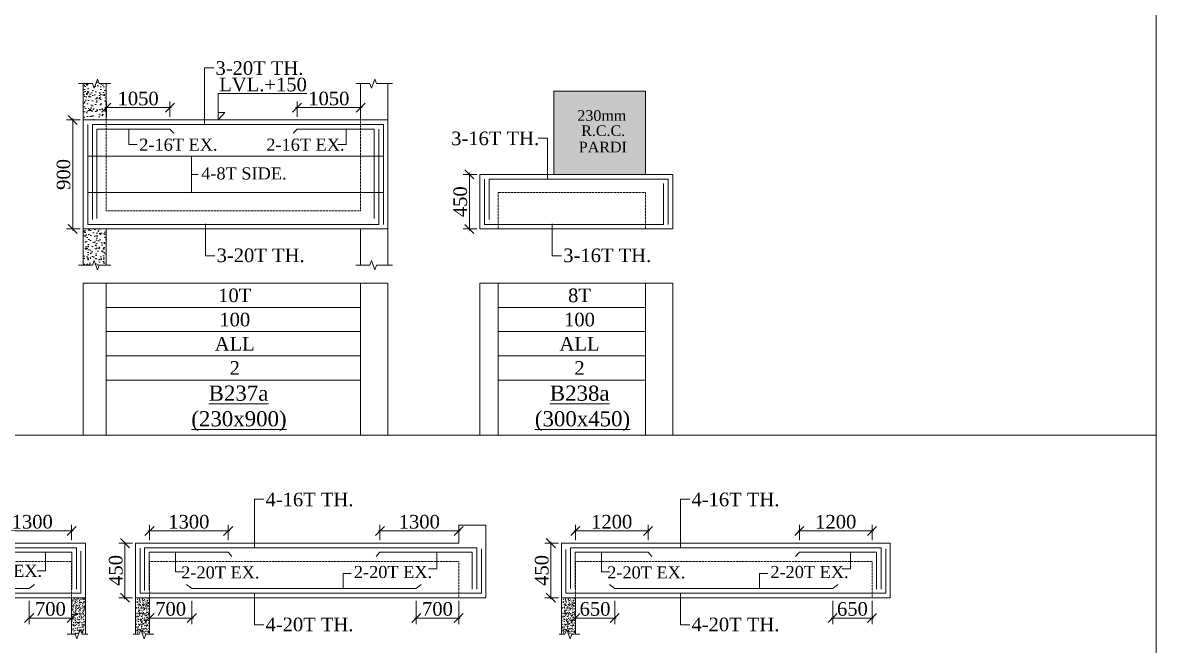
# Model space of a CAD drawing. Header units: millimetres. Extents: x 9781889 to 10654170, y -7832723 to -7608561.
# Drawn here: x 10635449 to 10654170, y -7791570 to -7781285 of the extents above; entities that cross this region are included whole.
import ezdxf
from ezdxf.enums import TextEntityAlignment as Align

# ---------------------------------------------------------------- set-up
doc = ezdxf.new("R2010")
doc.units = ezdxf.units.MM
doc.header["$LTSCALE"] = 10
doc.header["$PDMODE"] = 3
doc.linetypes.add('HIDDEN', pattern=[0.375, 0.25, -0.125])
for name, color, linetype, lineweight in [('LVL', 3, 'Continuous', 0), ('S-CUT OUT LINE', 9, 'Continuous', 0), ('S-DIM L.S.', 7, 'Continuous', 0), ('S-HATCH', 8, 'Continuous', 0), ('S-L.S.SECTION', 5, 'Continuous', 0), ('S-L.S.SLAB LINE', 252, 'HIDDEN', 0), ('S-L.S.STEEL', 1, 'Continuous', 9), ('S-L.S.STEEL 1', 6, 'Continuous', 0), ('S-SECTION MARK', 7, 'Continuous', 0), ('S-SHEET', 251, 'Continuous', 0), ('S-TEXT', 7, 'Continuous', 0), ('S-TEXT L.S. BEAM NO.', 30, 'Continuous', 0), ('S-TEXT. L.S.', 7, 'Continuous', 0)]:
    doc.layers.add(name, color=color, linetype=linetype, lineweight=lineweight)
doc.styles.add('135', font='arial.ttf', dxfattribs={"width": 0.8, "height": 135})
doc.styles.get("Standard").update_dxf_attribs({"font": 'arial.ttf'})
doc.styles.add('TEXT', font='times.ttf')
doc.dimstyles.new('75', dxfattribs={"dimtxt": 135, "dimasz": 90, "dimexe": 0.1, "dimexo": 0.03, "dimgap": 0.09, "dimtad": 1, "dimdec": 0, "dimzin": 0, "dimdsep": 46, "dimtxsty": '135', "dimblk": 'ARCHTICK', "dimcen": 0.09, "dimclrd": 256, "dimclre": 256, "dimclrt": 256, "dimadec": 0, "dimazin": 0, "dimtfac": 1, "dimtdec": 0, "dimtofl": 0, "dimtmove": 1, "dimatfit": 3, "dimldrblk": 'DOTSMALL', "dimfxl": 1, "dimtolj": 1, "dimtzin": 0, "dimlwd": -1, "dimlwe": -1, "dimarcsym": 0})
doc.dimstyles.new('SETU_1', dxfattribs={"dimtxt": 200, "dimasz": 150, "dimexe": 100, "dimexo": 50, "dimgap": 35, "dimtad": 1, "dimdec": 0, "dimzin": 0, "dimdsep": 46, "dimtxsty": 'Standard', "dimblk": 'OBLIQUE', "dimcen": 150, "dimdle": 25, "dimclrd": 256, "dimclre": 7, "dimclrt": 256, "dimadec": 0, "dimazin": 0, "dimtfac": 1, "dimtdec": 0, "dimtofl": 0, "dimtmove": 1, "dimatfit": 3, "dimfxl": 1, "dimtolj": 1, "dimtzin": 0, "dimlwd": -1, "dimlwe": 5, "dimarcsym": 1})

# ---------------------------------------------------------------- blocks, each defined once
blk = doc.blocks.new('_ArchTick')
at = {"color": 0, "linetype": 'ByBlock', "const_width": 0.15}
blk.add_lwpolyline([(-0.5, -0.5), (0.5, 0.5)], dxfattribs=at)
blk = doc.blocks.new('_Oblique')
at = {"color": 0, "linetype": 'ByBlock', "lineweight": -2}
blk.add_line((-0.5, -0.5), (0.5, 0.5), dxfattribs=at)
blk = doc.blocks.new('*D1161')
at = {"layer": 'Defpoints', "color": 0, "transparency": 16777216}
for p in [(10636450, -7782892), (10636275, -7784692), (10636450, -7784692)]:
    blk.add_point(p, dxfattribs=at)
at = {"layer": 'S-DIM L.S.', "color": 7, "lineweight": 5, "transparency": 16777216}
for p, q in [((10636400, -7782892), (10636175, -7782892)), ((10636400, -7784692), (10636175, -7784692))]:
    blk.add_line(p, q, dxfattribs=at)
at = {"layer": 'S-DIM L.S.', "transparency": 16777216}
blk.add_line((10636275, -7782867), (10636275, -7784717), dxfattribs=at)
at = {"layer": 'S-DIM L.S.', "transparency": 16777216, "xscale": 150, "yscale": 150, "zscale": 150}
for p, rotation in [((10636275, -7782892), 90), ((10636275, -7784692), 270)]:
    blk.add_blockref('_Oblique', p, dxfattribs=dict(at, rotation=rotation))
at = {"layer": 'S-DIM L.S.', "transparency": 16777216, "insert": (10636125, -7783792), "char_height": 225, "attachment_point": 5, "rotation": 90, "style": 'TEXT'}
blk.add_mtext('\\A1;900', dxfattribs=at)
blk = doc.blocks.new('*D1162')
at = {"layer": 'Defpoints', "color": 0, "transparency": 16777216}
for p in [(10641030, -7782688), (10639980, -7782892, 0), (10641030, -7782892, 0)]:
    blk.add_point(p, dxfattribs=at)
at = {"layer": 'S-DIM L.S.', "color": 7, "lineweight": 5, "transparency": 16777216}
for p, q in [((10639980, -7782842), (10639980, -7782588)), ((10641030, -7782842), (10641030, -7782588))]:
    blk.add_line(p, q, dxfattribs=at)
at = {"layer": 'S-DIM L.S.', "transparency": 16777216}
blk.add_line((10639955, -7782688), (10641055, -7782688), dxfattribs=at)
at = {"layer": 'S-DIM L.S.', "transparency": 16777216, "xscale": 150, "yscale": 150, "zscale": 150, "rotation": 180}
blk.add_blockref('_Oblique', (10639980, -7782688), dxfattribs=at)
at = {"layer": 'S-DIM L.S.', "transparency": 16777216, "xscale": 150, "yscale": 150, "zscale": 150}
blk.add_blockref('_Oblique', (10641030, -7782688), dxfattribs=at)
at = {"layer": 'S-DIM L.S.', "transparency": 16777216, "insert": (10640505, -7782539), "char_height": 225, "attachment_point": 5, "style": 'TEXT'}
blk.add_mtext('\\A1;1050', dxfattribs=at)
blk = doc.blocks.new('*D1163')
at = {"layer": 'Defpoints', "color": 0, "transparency": 16777216}
for p in [(10636831, -7782688), (10636831, -7782892, 0), (10637881, -7782892, 0)]:
    blk.add_point(p, dxfattribs=at)
at = {"layer": 'S-DIM L.S.', "color": 7, "lineweight": 5, "transparency": 16777216}
for p, q in [((10636831, -7782842), (10636831, -7782588)), ((10637881, -7782842), (10637881, -7782588))]:
    blk.add_line(p, q, dxfattribs=at)
at = {"layer": 'S-DIM L.S.', "transparency": 16777216}
blk.add_line((10637906, -7782688), (10636806, -7782688), dxfattribs=at)
at = {"layer": 'S-DIM L.S.', "transparency": 16777216, "xscale": 150, "yscale": 150, "zscale": 150, "rotation": 180}
blk.add_blockref('_Oblique', (10636831, -7782688), dxfattribs=at)
at = {"layer": 'S-DIM L.S.', "transparency": 16777216, "xscale": 150, "yscale": 150, "zscale": 150}
blk.add_blockref('_Oblique', (10637881, -7782688), dxfattribs=at)
at = {"layer": 'S-DIM L.S.', "transparency": 16777216, "insert": (10637356, -7782539), "char_height": 225, "attachment_point": 5, "style": 'TEXT'}
blk.add_mtext('\\A1;1050', dxfattribs=at)
blk = doc.blocks.new('*D1164')
at = {"layer": 'Defpoints', "color": 0, "transparency": 16777216}
for p in [(10643001, -7783792), (10642826, -7784692), (10643001, -7784692)]:
    blk.add_point(p, dxfattribs=at)
at = {"layer": 'S-DIM L.S.', "color": 7, "lineweight": 5, "transparency": 16777216}
for p, q in [((10642951, -7783792), (10642726, -7783792)), ((10642951, -7784692), (10642726, -7784692))]:
    blk.add_line(p, q, dxfattribs=at)
at = {"layer": 'S-DIM L.S.', "transparency": 16777216}
blk.add_line((10642826, -7783767), (10642826, -7784717), dxfattribs=at)
at = {"layer": 'S-DIM L.S.', "transparency": 16777216, "xscale": 150, "yscale": 150, "zscale": 150}
for p, rotation in [((10642826, -7783792), 90), ((10642826, -7784692), 270)]:
    blk.add_blockref('_Oblique', p, dxfattribs=dict(at, rotation=rotation))
at = {"layer": 'S-DIM L.S.', "transparency": 16777216, "insert": (10642676, -7784242), "char_height": 225, "attachment_point": 5, "rotation": 90, "style": 'TEXT'}
blk.add_mtext('\\A1;450', dxfattribs=at)
blk = doc.blocks.new('*D1186')
at = {"layer": 'Defpoints', "color": 0, "transparency": 16777216}
for p in [(10642649, -7789680), (10641349, -7789883, 0), (10642649, -7789883, 0)]:
    blk.add_point(p, dxfattribs=at)
at = {"layer": 'S-DIM L.S.', "transparency": 16777216}
blk.add_line((10641324, -7789680), (10642674, -7789680), dxfattribs=at)
at = {"layer": 'S-DIM L.S.', "color": 7, "lineweight": 5, "transparency": 16777216}
for p, q in [((10641349, -7789833), (10641349, -7789580)), ((10642649, -7789833), (10642649, -7789580))]:
    blk.add_line(p, q, dxfattribs=at)
at = {"layer": 'S-DIM L.S.', "transparency": 16777216, "xscale": 150, "yscale": 150, "zscale": 150, "rotation": 180}
blk.add_blockref('_Oblique', (10641349, -7789680), dxfattribs=at)
at = {"layer": 'S-DIM L.S.', "transparency": 16777216, "xscale": 150, "yscale": 150, "zscale": 150}
blk.add_blockref('_Oblique', (10642649, -7789680), dxfattribs=at)
at = {"layer": 'S-DIM L.S.', "transparency": 16777216, "insert": (10641999, -7789530), "char_height": 225, "attachment_point": 5, "style": 'TEXT'}
blk.add_mtext('\\A1;1300', dxfattribs=at)
blk = doc.blocks.new('*D1187')
at = {"layer": 'Defpoints', "color": 0, "transparency": 16777216}
for p in [(10637543, -7789680), (10637543, -7789883, 0), (10638843, -7789883, 0)]:
    blk.add_point(p, dxfattribs=at)
at = {"layer": 'S-DIM L.S.', "transparency": 16777216}
blk.add_line((10638868, -7789680), (10637518, -7789680), dxfattribs=at)
at = {"layer": 'S-DIM L.S.', "color": 7, "lineweight": 5, "transparency": 16777216}
for p, q in [((10637543, -7789833), (10637543, -7789580)), ((10638843, -7789833), (10638843, -7789580))]:
    blk.add_line(p, q, dxfattribs=at)
at = {"layer": 'S-DIM L.S.', "transparency": 16777216, "xscale": 150, "yscale": 150, "zscale": 150, "rotation": 180}
blk.add_blockref('_Oblique', (10637543, -7789680), dxfattribs=at)
at = {"layer": 'S-DIM L.S.', "transparency": 16777216, "xscale": 150, "yscale": 150, "zscale": 150}
blk.add_blockref('_Oblique', (10638843, -7789680), dxfattribs=at)
at = {"layer": 'S-DIM L.S.', "transparency": 16777216, "insert": (10638193, -7789530), "char_height": 225, "attachment_point": 5, "style": 'TEXT'}
blk.add_mtext('\\A1;1300', dxfattribs=at)
blk = doc.blocks.new('*D1188')
at = {"layer": 'Defpoints', "color": 0, "transparency": 16777216}
for p in [(10637543, -7790783, 0), (10638243, -7790783, 0), (10637543, -7791120)]:
    blk.add_point(p, dxfattribs=at)
at = {"layer": 'S-DIM L.S.', "color": 7, "lineweight": 5, "transparency": 16777216}
for p, q in [((10637543, -7790833), (10637543, -7791220)), ((10638243, -7790833), (10638243, -7791220))]:
    blk.add_line(p, q, dxfattribs=at)
at = {"layer": 'S-DIM L.S.', "transparency": 16777216}
blk.add_line((10638268, -7791120), (10637518, -7791120), dxfattribs=at)
at = {"layer": 'S-DIM L.S.', "transparency": 16777216, "xscale": 150, "yscale": 150, "zscale": 150, "rotation": 180}
blk.add_blockref('_Oblique', (10637543, -7791120), dxfattribs=at)
at = {"layer": 'S-DIM L.S.', "transparency": 16777216, "xscale": 150, "yscale": 150, "zscale": 150}
blk.add_blockref('_Oblique', (10638243, -7791120), dxfattribs=at)
at = {"layer": 'S-DIM L.S.', "transparency": 16777216, "insert": (10637893, -7790970), "char_height": 225, "attachment_point": 5, "style": 'TEXT'}
blk.add_mtext('\\A1;700', dxfattribs=at)
blk = doc.blocks.new('*D1189')
at = {"layer": 'Defpoints', "color": 0, "transparency": 16777216}
for p in [(10641949, -7790783, 0), (10642649, -7790783, 0), (10642649, -7791120)]:
    blk.add_point(p, dxfattribs=at)
at = {"layer": 'S-DIM L.S.', "color": 7, "lineweight": 5, "transparency": 16777216}
for p, q in [((10641949, -7790833), (10641949, -7791220)), ((10642649, -7790833), (10642649, -7791220))]:
    blk.add_line(p, q, dxfattribs=at)
at = {"layer": 'S-DIM L.S.', "transparency": 16777216}
blk.add_line((10641924, -7791120), (10642674, -7791120), dxfattribs=at)
at = {"layer": 'S-DIM L.S.', "transparency": 16777216, "xscale": 150, "yscale": 150, "zscale": 150, "rotation": 180}
blk.add_blockref('_Oblique', (10641949, -7791120), dxfattribs=at)
at = {"layer": 'S-DIM L.S.', "transparency": 16777216, "xscale": 150, "yscale": 150, "zscale": 150}
blk.add_blockref('_Oblique', (10642649, -7791120), dxfattribs=at)
at = {"layer": 'S-DIM L.S.', "transparency": 16777216, "insert": (10642299, -7790970), "char_height": 225, "attachment_point": 5, "style": 'TEXT'}
blk.add_mtext('\\A1;700', dxfattribs=at)
blk = doc.blocks.new('*D1185')
at = {"layer": 'Defpoints', "color": 0, "transparency": 16777216}
for p in [(10637313, -7789883), (10637138, -7790783), (10637313, -7790783, 0)]:
    blk.add_point(p, dxfattribs=at)
at = {"layer": 'S-DIM L.S.', "color": 7, "lineweight": 5, "transparency": 16777216}
for p, q in [((10637263, -7789883), (10637038, -7789883)), ((10637263, -7790783), (10637038, -7790783))]:
    blk.add_line(p, q, dxfattribs=at)
at = {"layer": 'S-DIM L.S.', "transparency": 16777216}
blk.add_line((10637138, -7789858), (10637138, -7790808), dxfattribs=at)
at = {"layer": 'S-DIM L.S.', "transparency": 16777216, "xscale": 150, "yscale": 150, "zscale": 150}
for p, rotation in [((10637138, -7789883), 90), ((10637138, -7790783), 270)]:
    blk.add_blockref('_Oblique', p, dxfattribs=dict(at, rotation=rotation))
at = {"layer": 'S-DIM L.S.', "transparency": 16777216, "insert": (10636988, -7790333), "char_height": 225, "attachment_point": 5, "rotation": 90, "style": 'TEXT'}
blk.add_mtext('\\A1;450', dxfattribs=at)
blk = doc.blocks.new('*D1235')
at = {"layer": 'Defpoints', "color": 0, "transparency": 16777216}
for p in [(10649476, -7789680), (10648276, -7789883, 0), (10649476, -7789883, 0)]:
    blk.add_point(p, dxfattribs=at)
at = {"layer": 'S-DIM L.S.', "transparency": 16777216}
blk.add_line((10648251, -7789680), (10649501, -7789680), dxfattribs=at)
at = {"layer": 'S-DIM L.S.', "color": 7, "lineweight": 5, "transparency": 16777216}
for p, q in [((10648276, -7789833), (10648276, -7789580)), ((10649476, -7789833), (10649476, -7789580))]:
    blk.add_line(p, q, dxfattribs=at)
at = {"layer": 'S-DIM L.S.', "transparency": 16777216, "xscale": 150, "yscale": 150, "zscale": 150, "rotation": 180}
blk.add_blockref('_Oblique', (10648276, -7789680), dxfattribs=at)
at = {"layer": 'S-DIM L.S.', "transparency": 16777216, "xscale": 150, "yscale": 150, "zscale": 150}
blk.add_blockref('_Oblique', (10649476, -7789680), dxfattribs=at)
at = {"layer": 'S-DIM L.S.', "transparency": 16777216, "insert": (10648876, -7789530), "char_height": 225, "attachment_point": 5, "style": 'TEXT'}
blk.add_mtext('\\A1;1200', dxfattribs=at)
blk = doc.blocks.new('*D1236')
at = {"layer": 'Defpoints', "color": 0, "transparency": 16777216}
for p in [(10644576, -7789680), (10644576, -7789883, 0), (10645776, -7789883, 0)]:
    blk.add_point(p, dxfattribs=at)
at = {"layer": 'S-DIM L.S.', "transparency": 16777216}
blk.add_line((10645801, -7789680), (10644551, -7789680), dxfattribs=at)
at = {"layer": 'S-DIM L.S.', "color": 7, "lineweight": 5, "transparency": 16777216}
for p, q in [((10644576, -7789833), (10644576, -7789580)), ((10645776, -7789833), (10645776, -7789580))]:
    blk.add_line(p, q, dxfattribs=at)
at = {"layer": 'S-DIM L.S.', "transparency": 16777216, "xscale": 150, "yscale": 150, "zscale": 150, "rotation": 180}
blk.add_blockref('_Oblique', (10644576, -7789680), dxfattribs=at)
at = {"layer": 'S-DIM L.S.', "transparency": 16777216, "xscale": 150, "yscale": 150, "zscale": 150}
blk.add_blockref('_Oblique', (10645776, -7789680), dxfattribs=at)
at = {"layer": 'S-DIM L.S.', "transparency": 16777216, "insert": (10645176, -7789530), "char_height": 225, "attachment_point": 5, "style": 'TEXT'}
blk.add_mtext('\\A1;1200', dxfattribs=at)
blk = doc.blocks.new('*D1237')
at = {"layer": 'Defpoints', "color": 0, "transparency": 16777216}
for p in [(10644576, -7790783, 0), (10645227, -7790783, 0), (10644576, -7791120)]:
    blk.add_point(p, dxfattribs=at)
at = {"layer": 'S-DIM L.S.', "color": 7, "lineweight": 5, "transparency": 16777216}
for p, q in [((10644576, -7790833), (10644576, -7791220)), ((10645227, -7790833), (10645227, -7791220))]:
    blk.add_line(p, q, dxfattribs=at)
at = {"layer": 'S-DIM L.S.', "transparency": 16777216}
blk.add_line((10645252, -7791120), (10644551, -7791120), dxfattribs=at)
at = {"layer": 'S-DIM L.S.', "transparency": 16777216, "xscale": 150, "yscale": 150, "zscale": 150, "rotation": 180}
blk.add_blockref('_Oblique', (10644576, -7791120), dxfattribs=at)
at = {"layer": 'S-DIM L.S.', "transparency": 16777216, "xscale": 150, "yscale": 150, "zscale": 150}
blk.add_blockref('_Oblique', (10645227, -7791120), dxfattribs=at)
at = {"layer": 'S-DIM L.S.', "transparency": 16777216, "insert": (10644901, -7790970), "char_height": 225, "attachment_point": 5, "style": 'TEXT'}
blk.add_mtext('\\A1;650', dxfattribs=at)
blk = doc.blocks.new('*D1238')
at = {"layer": 'Defpoints', "color": 0, "transparency": 16777216}
for p in [(10648826, -7790783, 0), (10649476, -7790783, 0), (10649476, -7791120)]:
    blk.add_point(p, dxfattribs=at)
at = {"layer": 'S-DIM L.S.', "color": 7, "lineweight": 5, "transparency": 16777216}
for p, q in [((10648826, -7790833), (10648826, -7791220)), ((10649476, -7790833), (10649476, -7791220))]:
    blk.add_line(p, q, dxfattribs=at)
at = {"layer": 'S-DIM L.S.', "transparency": 16777216}
blk.add_line((10648801, -7791120), (10649501, -7791120), dxfattribs=at)
at = {"layer": 'S-DIM L.S.', "transparency": 16777216, "xscale": 150, "yscale": 150, "zscale": 150, "rotation": 180}
blk.add_blockref('_Oblique', (10648826, -7791120), dxfattribs=at)
at = {"layer": 'S-DIM L.S.', "transparency": 16777216, "xscale": 150, "yscale": 150, "zscale": 150}
blk.add_blockref('_Oblique', (10649476, -7791120), dxfattribs=at)
at = {"layer": 'S-DIM L.S.', "transparency": 16777216, "insert": (10649151, -7790970), "char_height": 225, "attachment_point": 5, "style": 'TEXT'}
blk.add_mtext('\\A1;650', dxfattribs=at)
blk = doc.blocks.new('*D1234')
at = {"layer": 'Defpoints', "color": 0, "transparency": 16777216}
for p in [(10644346, -7789883), (10644171, -7790783), (10644346, -7790783, 0)]:
    blk.add_point(p, dxfattribs=at)
at = {"layer": 'S-DIM L.S.', "color": 7, "lineweight": 5, "transparency": 16777216}
for p, q in [((10644296, -7789883), (10644071, -7789883)), ((10644296, -7790783), (10644071, -7790783))]:
    blk.add_line(p, q, dxfattribs=at)
at = {"layer": 'S-DIM L.S.', "transparency": 16777216}
blk.add_line((10644171, -7789858), (10644171, -7790808), dxfattribs=at)
at = {"layer": 'S-DIM L.S.', "transparency": 16777216, "xscale": 150, "yscale": 150, "zscale": 150}
for p, rotation in [((10644171, -7789883), 90), ((10644171, -7790783), 270)]:
    blk.add_blockref('_Oblique', p, dxfattribs=dict(at, rotation=rotation))
at = {"layer": 'S-DIM L.S.', "transparency": 16777216, "insert": (10644022, -7790333), "char_height": 225, "attachment_point": 5, "rotation": 90, "style": 'TEXT'}
blk.add_mtext('\\A1;450', dxfattribs=at)
blk = doc.blocks.new('*D1382')
at = {"layer": 'Defpoints', "color": 0, "transparency": 16777216}
for p in [(10636257, -7789680), (10634957, -7789883, 0), (10636257, -7789883, 0)]:
    blk.add_point(p, dxfattribs=at)
at = {"layer": 'S-DIM L.S.', "transparency": 16777216}
blk.add_line((10634932, -7789680), (10636282, -7789680), dxfattribs=at)
at = {"layer": 'S-DIM L.S.', "color": 7, "lineweight": 5, "transparency": 16777216}
for p, q in [((10634957, -7789833), (10634957, -7789580)), ((10636257, -7789833), (10636257, -7789580))]:
    blk.add_line(p, q, dxfattribs=at)
at = {"layer": 'S-DIM L.S.', "transparency": 16777216, "xscale": 150, "yscale": 150, "zscale": 150, "rotation": 180}
blk.add_blockref('_Oblique', (10634957, -7789680), dxfattribs=at)
at = {"layer": 'S-DIM L.S.', "transparency": 16777216, "xscale": 150, "yscale": 150, "zscale": 150}
blk.add_blockref('_Oblique', (10636257, -7789680), dxfattribs=at)
at = {"layer": 'S-DIM L.S.', "transparency": 16777216, "insert": (10635607, -7789530), "char_height": 225, "attachment_point": 5, "style": 'TEXT'}
blk.add_mtext('\\A1;1300', dxfattribs=at)
blk = doc.blocks.new('*D1383')
at = {"layer": 'Defpoints', "color": 0, "transparency": 16777216}
for p in [(10635557, -7790783, 0), (10636257, -7790783, 0), (10636257, -7791120)]:
    blk.add_point(p, dxfattribs=at)
at = {"layer": 'S-DIM L.S.', "color": 7, "lineweight": 5, "transparency": 16777216}
for p, q in [((10635557, -7790833), (10635557, -7791220)), ((10636257, -7790833), (10636257, -7791220))]:
    blk.add_line(p, q, dxfattribs=at)
at = {"layer": 'S-DIM L.S.', "transparency": 16777216}
blk.add_line((10635532, -7791120), (10636282, -7791120), dxfattribs=at)
at = {"layer": 'S-DIM L.S.', "transparency": 16777216, "xscale": 150, "yscale": 150, "zscale": 150, "rotation": 180}
blk.add_blockref('_Oblique', (10635557, -7791120), dxfattribs=at)
at = {"layer": 'S-DIM L.S.', "transparency": 16777216, "xscale": 150, "yscale": 150, "zscale": 150}
blk.add_blockref('_Oblique', (10636257, -7791120), dxfattribs=at)
at = {"layer": 'S-DIM L.S.', "transparency": 16777216, "insert": (10635907, -7790970), "char_height": 225, "attachment_point": 5, "style": 'TEXT'}
blk.add_mtext('\\A1;700', dxfattribs=at)

msp = doc.modelspace()

# ---------------------------------------------------------------- hatches: boundary and pattern name
at = {"layer": 'S-HATCH', "linetype": 'ByBlock'}
h = msp.add_hatch(dxfattribs=at)
h.set_pattern_fill('AR-CONC', color=256)
h.set_pattern_definition([(50, (605854.41, 154216.07), (182.184669, -15.9390855), [19.05, -209.55]), (355, (605854.41, 154216.07), (-35.2434214, 191.0568452), [15.24, -167.6405842]), (100.4514447, (605869.6, 154214.75), (146.941247, 175.117752), [16.1900088, -178.0902446]), (46.1842, (605854.4, 154266.87), (271.079041, -42.042328), [28.575, -314.325]), (96.6355576, (605877, 154263.37), (237.404134, 247.4261246), [24.285023, -267.135608]), (351.1841512, (605854.4, 154266.87), (237.404134, 247.4261246), [22.859967, -251.459732]), (21, (605879.81, 154254.17), (151.6143913, -102.2651982), [19.05, -209.55]), (326, (605879.81, 154254.17), (61.8020283, 184.187966), [15.24, -167.64]), (71.451445, (605892.45, 154245.65), (213.4164193, 81.922769), [16.1900088, -178.0899376]), (37.5, (605854.41, 154216.074), (3.08860325, 84.55503887), [0, -165.608, 0, -170.18, 0, -168.275]), (7.5, (605854.41, 154216.07), (66.8196625, 100.1805748), [0, -97.028, 0, -161.798, 0, -64.135]), (327.5, (605797.77, 154216.074), (135.59059517, -5.728744), [0, -63.5, 0, -198.12, 0, -262.89]), (317.5, (605772.37, 154216.07), (148.1291814, 25.426491), [0, -82.55, 0, -131.572, 0, -186.69])])
h.paths.add_polyline_path([(10636450.5, -7782892.3), (10636830.5, -7782892.3), (10636830.5, -7782292.3), (10636712.7, -7782292.3), (10636684.7, -7782215.4), (10636628.8, -7782369.1), (10636600.8, -7782292.3), (10636450.5, -7782292.3)])
at = {"layer": 'S-HATCH'}
h = msp.add_hatch(dxfattribs=at)
h.set_pattern_fill('AR-CONC', color=250, scale=0.25)
h.set_pattern_definition([(50, (367702.894, -18020.945), (45.54616725, -3.98477138), [4.7625, -52.3875]), (355, (367702.894, -18020.945), (-8.81085536, 47.76421131), [3.81, -41.91014604]), (100.4514447, (367706.69, -18021.277), (36.73531177, 43.77943798), [4.0475022, -44.52256115]), (46.1842, (367702.894, -18008.245), (67.76976022, -10.51058198), [7.14375, -78.58125]), (96.6355576, (367708.54, -18009.12), (59.3510335, 61.85653115), [6.0712558, -66.78390204]), (351.1841512, (367702.894, -18008.245), (59.3510335, 61.85653115), [5.71499177, -62.86493298]), (21, (367709.244, -18011.42), (37.90359782, -25.56629955), [4.7625, -52.3875]), (326, (367709.244, -18011.42), (15.45050709, 46.04699153), [3.81, -41.91]), (71.451445, (367712.403, -18013.55), (53.35410482, 20.48069222), [4.0475022, -44.5224844]), (37.5, (367702.894, -18020.945), (0.772150813, 21.138759718), [0, -41.402, 0, -42.545, 0, -42.06875]), (7.5, (367702.894, -18020.945), (16.704915628, 25.045143705), [0, -24.257, 0, -40.4495, 0, -16.03375]), (327.5, (367688.734, -18020.945), (33.897648792, -1.432185998), [0, -15.875, 0, -49.53, 0, -65.7225]), (317.5, (367682.384, -18020.945), (37.032295347, 6.35662276), [0, -20.6375, 0, -32.893, 0, -46.6725])])
h.paths.add_polyline_path([(10644218.2, -7782414.3), (10644218.2, -7783792.3), (10645733.2, -7783792.3), (10645733.2, -7782414.3)])
at = {"layer": 'S-HATCH', "linetype": 'ByBlock'}
h = msp.add_hatch(dxfattribs=at)
h.set_pattern_fill('AR-CONC', color=256)
h.set_pattern_definition([(50, (605854.41, 153616.07), (182.184669, -15.9390855), [19.05, -209.55]), (355, (605854.41, 153616.07), (-35.2434214, 191.0568452), [15.24, -167.6405842]), (100.4514447, (605869.6, 153614.75), (146.941247, 175.117752), [16.1900088, -178.0902446]), (46.1842, (605854.4, 153666.87), (271.079041, -42.042328), [28.575, -314.325]), (96.6355576, (605877, 153663.37), (237.404134, 247.4261246), [24.285023, -267.135608]), (351.1841512, (605854.4, 153666.87), (237.404134, 247.4261246), [22.859967, -251.459732]), (21, (605879.81, 153654.17), (151.6143913, -102.2651982), [19.05, -209.55]), (326, (605879.81, 153654.17), (61.8020283, 184.187966), [15.24, -167.64]), (71.451445, (605892.45, 153645.65), (213.4164193, 81.922769), [16.1900088, -178.0899376]), (37.5, (605854.41, 153616.074), (3.08860325, 84.55503887), [0, -165.608, 0, -170.18, 0, -168.275]), (7.5, (605854.41, 153616.07), (66.8196625, 100.1805748), [0, -97.028, 0, -161.798, 0, -64.135]), (327.5, (605797.77, 153616.074), (135.59059517, -5.728744), [0, -63.5, 0, -198.12, 0, -262.89]), (317.5, (605772.37, 153616.07), (148.1291814, 25.426491), [0, -82.55, 0, -131.572, 0, -186.69])])
h.paths.add_polyline_path([(10636830.5, -7784692.3), (10636450.5, -7784692.3), (10636450.5, -7785292.3), (10636600.8, -7785292.3), (10636628.8, -7785215.4), (10636684.7, -7785369.1), (10636712.7, -7785292.3), (10636830.5, -7785292.3)])
at = {"layer": 'S-HATCH'}
h = msp.add_hatch(dxfattribs=at)
h.set_pattern_fill('AR-CONC', color=256, scale=0.5)
h.set_pattern_definition([(50, (827504.435, -62166.33), (91.0923345, -7.96954277), [9.525, -104.775]), (355, (827504.435, -62166.33), (-17.6217107, 95.5284226), [7.62, -83.8202921]), (100.4514447, (827512.03, -62166.99), (73.47062355, 87.55887596), [8.0950044, -89.0451223]), (46.1842, (827504.44, -62140.93), (135.5395204, -21.021164), [14.2875, -157.1625]), (96.6355576, (827515.73, -62142.68), (118.702067, 123.7130623), [12.1425116, -133.5678041]), (351.1841512, (827504.44, -62140.93), (118.702067, 123.7130623), [11.4299835, -125.729866]), (21, (827517.135, -62147.28), (75.80719563, -51.1325991), [9.525, -104.775]), (326, (827517.135, -62147.28), (30.9010142, 92.09398306), [7.62, -83.82]), (71.451445, (827523.45, -62151.54), (106.70820964, 40.96138444), [8.0950044, -89.0449688]), (37.5, (827504.435, -62166.327), (1.544301625, 42.27751944), [0, -82.804, 0, -85.09, 0, -84.1375]), (7.5, (827504.435, -62166.327), (33.40983126, 50.09028741), [0, -48.514, 0, -80.899, 0, -32.0675]), (327.5, (827476.114, -62166.327), (67.79529758, -2.864372), [0, -31.75, 0, -99.06, 0, -131.445]), (317.5, (827463.414, -62166.327), (74.0645907, 12.71324552), [0, -41.275, 0, -65.786, 0, -93.345])])
h.paths.add_polyline_path([(10636257.3, -7791383.5), (10636373, -7791383.5), (10636401, -7791306.6), (10636429, -7791383.5), (10636487.3, -7791383.5), (10636487.3, -7790783.5), (10636257.3, -7790783.5)])
h = msp.add_hatch(dxfattribs=at)
h.set_pattern_fill('AR-CONC', color=256, scale=0.5)
h.set_pattern_definition([(50, (847849.15, -62166.33), (91.0923345, -7.96954277), [9.525, -104.775]), (355, (847849.15, -62166.33), (-17.6217107, 95.5284226), [7.62, -83.8202921]), (100.4514447, (847856.74, -62166.99), (73.47062355, 87.55887596), [8.0950044, -89.0451223]), (46.1842, (847849.15, -62140.93), (135.5395204, -21.021164), [14.2875, -157.1625]), (96.6355576, (847860.45, -62142.68), (118.702067, 123.7130623), [12.1425116, -133.5678041]), (351.1841512, (847849.15, -62140.93), (118.702067, 123.7130623), [11.4299835, -125.729866]), (21, (847861.85, -62147.28), (75.80719563, -51.1325991), [9.525, -104.775]), (326, (847861.85, -62147.28), (30.9010142, 92.09398306), [7.62, -83.82]), (71.451445, (847868.17, -62151.54), (106.70820964, 40.96138444), [8.0950044, -89.0449688]), (37.5, (847849.15, -62166.327), (1.544301625, 42.27751944), [0, -82.804, 0, -85.09, 0, -84.1375]), (7.5, (847849.15, -62166.327), (33.40983126, 50.09028741), [0, -48.514, 0, -80.899, 0, -32.0675]), (327.5, (847820.83, -62166.327), (67.79529758, -2.864372), [0, -31.75, 0, -99.06, 0, -131.445]), (317.5, (847808.13, -62166.33), (74.0645907, 12.71324552), [0, -41.275, 0, -65.786, 0, -93.345])])
h.paths.add_polyline_path([(10637542.7, -7791383.5), (10637426.9, -7791383.5), (10637398.9, -7791306.6), (10637371, -7791383.5), (10637312.7, -7791383.5), (10637312.7, -7790783.5), (10637542.7, -7790783.5)])
h = msp.add_hatch(dxfattribs=at)
h.set_pattern_fill('AR-CONC', color=256, scale=0.5)
h.set_pattern_definition([(50, (854882.89, -62166.33), (91.0923345, -7.96954277), [9.525, -104.775]), (355, (854882.89, -62166.33), (-17.6217107, 95.5284226), [7.62, -83.8202921]), (100.4514447, (854890.48, -62166.99), (73.47062355, 87.55887596), [8.0950044, -89.0451223]), (46.1842, (854882.89, -62140.93), (135.5395204, -21.021164), [14.2875, -157.1625]), (96.6355576, (854894.19, -62142.68), (118.702067, 123.7130623), [12.1425116, -133.5678041]), (351.1841512, (854882.89, -62140.93), (118.702067, 123.7130623), [11.4299835, -125.729866]), (21, (854895.59, -62147.28), (75.80719563, -51.1325991), [9.525, -104.775]), (326, (854895.59, -62147.28), (30.9010142, 92.09398306), [7.62, -83.82]), (71.451445, (854901.91, -62151.54), (106.70820964, 40.96138444), [8.0950044, -89.0449688]), (37.5, (854882.89, -62166.327), (1.544301625, 42.27751944), [0, -82.804, 0, -85.09, 0, -84.1375]), (7.5, (854882.89, -62166.327), (33.40983126, 50.09028741), [0, -48.514, 0, -80.899, 0, -32.0675]), (327.5, (854854.57, -62166.327), (67.79529758, -2.864372), [0, -31.75, 0, -99.06, 0, -131.445]), (317.5, (854841.87, -62166.327), (74.0645907, 12.71324552), [0, -41.275, 0, -65.786, 0, -93.345])])
h.paths.add_polyline_path([(10644576.4, -7791383.5), (10644460.7, -7791383.5), (10644432.7, -7791306.6), (10644404.7, -7791383.5), (10644346.4, -7791383.5), (10644346.4, -7790783.5), (10644576.4, -7790783.5)])

# ---------------------------------------------------------------- linework, layer by layer
at = {"layer": 'LVL', "linetype": 'Continuous', "elevation": 0}
msp.add_lwpolyline([(10640140.3, -7782457.3), (10638679.1, -7782457.3), (10638679.1, -7782892.3), (10638787.3, -7782770.2), (10638679.1, -7782770.2)], dxfattribs=at)
at = {"layer": 'S-CUT OUT LINE', "color": 5, "elevation": 0}
for points in [[(10636372.2, -7782292.3), (10636600.8, -7782292.3), (10636628.8, -7782369.1), (10636684.7, -7782215.4), (10636712.7, -7782292.3), (10636905.5, -7782292.3)], [(10640952.1, -7782292.3), (10641180.7, -7782292.3), (10641208.7, -7782369.1), (10641264.7, -7782215.4), (10641292.6, -7782292.3), (10641555.4, -7782292.3)], [(10636372.2, -7785292.3), (10636600.8, -7785292.3), (10636628.8, -7785215.4), (10636684.7, -7785369.1), (10636712.7, -7785292.3), (10636905.5, -7785292.3)], [(10640952.1, -7785292.3), (10641180.7, -7785292.3), (10641208.7, -7785215.4), (10641264.7, -7785369.1), (10641292.6, -7785292.3), (10641555.4, -7785292.3)]]:
    msp.add_lwpolyline(points, dxfattribs=at)
at = {"layer": 'S-CUT OUT LINE', "color": 1, "elevation": 0}
for points in [[(10636526.7, -7791383.5), (10636429, -7791383.5), (10636401, -7791306.6), (10636345.1, -7791460.3), (10636317.1, -7791383.5), (10636182.3, -7791383.5)], [(10637273.3, -7791383.5), (10637371, -7791383.5), (10637398.9, -7791306.6), (10637454.9, -7791460.3), (10637482.9, -7791383.5), (10637617.7, -7791383.5)], [(10644307, -7791383.5), (10644404.7, -7791383.5), (10644432.7, -7791306.6), (10644488.6, -7791460.3), (10644516.6, -7791383.5), (10644651.4, -7791383.5)]]:
    msp.add_lwpolyline(points, dxfattribs=at)
at = {"layer": 'S-L.S.SECTION'}
for p, q in [((10636450.5, -7782892.3, 0), (10636450.5, -7782292.3, 0)), ((10636830.5, -7782892.3, 0), (10636830.5, -7782292.3, 0)), ((10641030.4, -7782892.3, 0), (10641030.4, -7782292.3, 0)), ((10641480.4, -7782892.3, 0), (10641480.4, -7782292.3, 0)), ((10645733.2, -7782414.3, 0), (10644218.2, -7782414.3, 0)), ((10644218.2, -7783792.3, 0), (10644218.2, -7782414.3, 0)), ((10645733.2, -7783792.3, 0), (10645733.2, -7782414.3, 0)), ((10636450.4, -7782892.3, 0), (10641480.4, -7782892.3, 0)), ((10636450.5, -7782892.3, 0), (10636450.5, -7784692.3, 0)), ((10641480.4, -7784692.3, 0), (10641480.4, -7782892.3, 0)), ((10643000.9, -7783792.3, 0), (10646183.2, -7783792.3, 0)), ((10643000.9, -7783792.3, 0), (10643000.9, -7784692.3, 0)), ((10646183.2, -7784692.3, 0), (10646183.2, -7783792.3, 0)), ((10636450.4, -7784692.3, 0), (10641480.4, -7784692.3, 0)), ((10636450.5, -7784692.3, 0), (10636450.5, -7785292.3, 0)), ((10636830.5, -7784692.3, 0), (10636830.5, -7785292.3, 0)), ((10641030.4, -7784692.3, 0), (10641030.4, -7785292.3, 0)), ((10641480.4, -7784692.3, 0), (10641480.4, -7785292.3, 0)), ((10643000.9, -7784692.3, 0), (10646183.2, -7784692.3, 0)), ((10631151, -7789883.5, 0), (10636487.3, -7789883.5, 0)), ((10636487.3, -7790783.5, 0), (10636487.3, -7789883.5, 0)), ((10636487.3, -7790783.5, 0), (10636487.3, -7789883.5, 0)), ((10642649, -7789883.5, 0), (10637312.7, -7789883.5, 0)), ((10637312.7, -7790783.5, 0), (10637312.7, -7789883.5, 0)), ((10637312.7, -7790783.5, 0), (10637312.7, -7789883.5, 0)), ((10643099, -7789883.5, 0), (10643099, -7790783.5, 0)), ((10649776.4, -7789883.5, 0), (10644346.4, -7789883.5, 0)), ((10644346.4, -7790783.5, 0), (10644346.4, -7789883.5, 0)), ((10644346.4, -7790783.5, 0), (10644346.4, -7789883.5, 0)), ((10649776.4, -7789883.5, 0), (10649776.4, -7790783.5, 0)), ((10630701, -7790783.5, 0), (10636483.2, -7790783.5, 0)), ((10643099, -7790783.5, 0), (10637316.8, -7790783.5, 0)), ((10649776.4, -7790783.5, 0), (10644350.5, -7790783.5, 0))]:
    msp.add_line(p, q, dxfattribs=at)
at = {"layer": 'S-L.S.SECTION', "color": 1}
for p, q in [((10636257.3, -7790783.5, 0), (10636257.3, -7791383.5, 0)), ((10636487.3, -7790783.5, 0), (10636487.3, -7791383.5, 0)), ((10637312.7, -7790783.5, 0), (10637312.7, -7791383.5, 0)), ((10637542.7, -7790783.5, 0), (10637542.7, -7791383.5, 0)), ((10644346.4, -7790783.5, 0), (10644346.4, -7791383.5, 0)), ((10644576.4, -7790783.5, 0), (10644576.4, -7791383.5, 0))]:
    msp.add_line(p, q, dxfattribs=at)
at = {"layer": 'S-L.S.SECTION', "elevation": 0}
msp.add_lwpolyline([(10642649, -7789883.5), (10642649, -7789583.5), (10643099, -7789583.5), (10643099, -7789883.5)], dxfattribs=at)
at = {"layer": 'S-L.S.SLAB LINE', "ltscale": 0.3}
for p, q in [((10636830.5, -7782892.3, 0), (10636830.5, -7784392.3, 0)), ((10641030.4, -7782892.3, 0), (10641030.4, -7784392.3, 0)), ((10636450.4, -7783192.3, 0), (10636450.5, -7783192.3, 0)), ((10643300.9, -7784092.3, 0), (10645733.2, -7784092.3, 0)), ((10643300.9, -7784092.3, 0), (10643300.9, -7784692.3, 0)), ((10645733.2, -7784092.3, 0), (10645733.2, -7784692.3, 0)), ((10636830.5, -7784392.3, 0), (10641030.4, -7784392.3, 0)), ((10631951, -7790183.5, 0), (10636257.3, -7790183.5, 0)), ((10636257.3, -7790183.5, 0), (10636257.3, -7790783.5, 0)), ((10636257.3, -7790183.5, 0), (10636257.3, -7790783.5, 0)), ((10636257.3, -7790183.5, 0), (10636257.3, -7790783.5, 0)), ((10642649, -7790183.5, 0), (10637542.7, -7790183.5, 0)), ((10637542.7, -7790183.5, 0), (10637542.7, -7790783.5, 0)), ((10637542.7, -7790183.5, 0), (10637542.7, -7790783.5, 0)), ((10637542.7, -7790183.5, 0), (10637542.7, -7790783.5, 0)), ((10642649, -7790183.5, 0), (10642649, -7790783.5, 0)), ((10649476.4, -7790183.5, 0), (10644576.4, -7790183.5, 0)), ((10644576.4, -7790183.5, 0), (10644576.4, -7790783.5, 0)), ((10644576.4, -7790183.5, 0), (10644576.4, -7790783.5, 0)), ((10644576.4, -7790183.5, 0), (10644576.4, -7790783.5, 0)), ((10649476.4, -7790183.5, 0), (10649476.4, -7790783.5, 0))]:
    msp.add_line(p, q, dxfattribs=at)
at = {"layer": 'S-L.S.STEEL'}
for p, q in [((10636525.4, -7784617.3, 0), (10636525.4, -7782967.3, 0)), ((10636600.4, -7782967.3, 0), (10641405.4, -7782967.3, 0)), ((10636600.4, -7784537.6, 0), (10636600.4, -7782967.3, 0)), ((10641405.4, -7784617.3, 0), (10641405.4, -7782967.3, 0)), ((10637880.6, -7783042.3, 0), (10636675.4, -7783042.3, 0)), ((10636675.4, -7784521.1, 0), (10636675.4, -7783042.3, 0)), ((10637880.6, -7783042.3, 0), (10637943.8, -7783109.1, 0)), ((10641255.4, -7784521.1, 0), (10641255.4, -7783042.3, 0)), ((10641330.4, -7784617.3, 0), (10641330.4, -7783042.3, 0)), ((10643075.8, -7784617.3, 0), (10643075.8, -7783867.3, 0)), ((10643150.8, -7783867.3, 0), (10646108.2, -7783867.3, 0)), ((10643150.8, -7784537.6, 0), (10643150.8, -7783867.3, 0)), ((10646108.2, -7784617.3, 0), (10646108.2, -7783867.3, 0)), ((10646033.2, -7784617.3, 0), (10646033.2, -7783942.3, 0)), ((10636525.4, -7784617.3, 0), (10641330.4, -7784617.3, 0)), ((10643075.8, -7784617.3, 0), (10646033.2, -7784617.3, 0)), ((10630851, -7789958.5, 0), (10636337.3, -7789958.5, 0)), ((10636262.3, -7790642.5, 0), (10636262.3, -7790033.5, 0)), ((10636337.3, -7790642.5, 0), (10636337.3, -7789958.5, 0)), ((10636412.3, -7790708.5, 0), (10636412.3, -7790014.7, 0)), ((10637387.7, -7790708.5, 0), (10637387.7, -7789965, 0)), ((10642949, -7789958.5, 0), (10637462.7, -7789958.5, 0)), ((10637462.7, -7790663.7, 0), (10637462.7, -7789958.5, 0)), ((10637537.7, -7790663.7, 0), (10637537.7, -7790033.5, 0)), ((10642874, -7790033.5, 0), (10642874, -7790645, 0)), ((10642949, -7789958.5, 0), (10642949, -7790645, 0)), ((10643024, -7789978.3, 0), (10643024, -7790708.5, 0)), ((10644421.4, -7790708.5, 0), (10644421.4, -7789987.8, 0)), ((10649626.4, -7789958.5, 0), (10644496.4, -7789958.5, 0)), ((10644496.4, -7790632.4, 0), (10644496.4, -7789958.5, 0)), ((10644571.4, -7790632.4, 0), (10644571.4, -7790033.5, 0)), ((10649551.4, -7790033.5, 0), (10649551.4, -7790645, 0)), ((10649626.4, -7789958.5, 0), (10649626.4, -7790645, 0)), ((10649701.4, -7789978.3, 0), (10649701.4, -7790708.5, 0)), ((10630776, -7790708.5, 0), (10636412.3, -7790708.5, 0)), ((10643024, -7790708.5, 0), (10637387.7, -7790708.5, 0)), ((10649701.4, -7790708.5, 0), (10644421.4, -7790708.5, 0))]:
    msp.add_line(p, q, dxfattribs=at)
at = {"layer": 'S-L.S.STEEL', "elevation": 0}
for points in [[(10635646.6, -7790565.2), (10635557.1, -7790633.5), (10631064.7, -7790633.5), (10630982.7, -7790562.7)], [(10638153.3, -7790565.2), (10638242.8, -7790633.5), (10641948.9, -7790633.5), (10642030.9, -7790562.7)], [(10645137.1, -7790565.2), (10645226.6, -7790633.5), (10648826.3, -7790633.5), (10648908.3, -7790562.7)]]:
    msp.add_lwpolyline(points, dxfattribs=at)
at = {"layer": 'S-L.S.STEEL'}
for points in [[(10641255.4, -7783042.3, 0), (10639980.4, -7783042.3, 0), (10639917.2, -7783109.1, 0)], [(10636262.3, -7790033.5, 0), (10634957.3, -7790033.5, 0), (10634894.1, -7790100.3, 0)], [(10637537.7, -7790033.5, 0), (10638842.7, -7790033.5, 0), (10638905.9, -7790100.3, 0)], [(10642874, -7790033.5, 0), (10641349, -7790033.5, 0), (10641285.8, -7790100.3, 0)], [(10644571.4, -7790033.5, 0), (10645776.4, -7790033.5, 0), (10645839.6, -7790100.3, 0)], [(10649551.4, -7790033.5, 0), (10648276.4, -7790033.5, 0), (10648213.2, -7790100.3, 0)]]:
    msp.add_polyline3d(points, dxfattribs=at)
at = {"layer": 'S-L.S.STEEL 1'}
for p, q in [((10636525.4, -7783492.3, 0), (10641405.4, -7783492.3, 0)), ((10636525.4, -7784092.3, 0), (10641405.4, -7784092.3, 0))]:
    msp.add_line(p, q, dxfattribs=at)
at = {"layer": 'S-SHEET'}
for p, q in [((10636450.4, -7785588.8, 0), (10641480.4, -7785588.8, 0)), ((10636450.4, -7785588.8, 0), (10636450.4, -7788098.1, 0)), ((10636830.4, -7785588.8, 0), (10636830.4, -7788098.1, 0)), ((10641030.4, -7785588.8, 0), (10641030.4, -7788098.1, 0)), ((10641480.4, -7785588.8, 0), (10641480.4, -7788098.1, 0)), ((10643000.9, -7785588.8, 0), (10646183.2, -7785588.8, 0)), ((10643000.9, -7785588.8, 0), (10643000.9, -7788098.1, 0)), ((10643300.9, -7785588.8, 0), (10643300.9, -7788098.1, 0)), ((10645733.2, -7785588.8, 0), (10645733.2, -7788098.1, 0)), ((10646183.2, -7785588.8, 0), (10646183.2, -7788098.1, 0)), ((10636830.4, -7785988.8, 0), (10641030.4, -7785988.8, 0)), ((10643300.9, -7785988.8, 0), (10645733.2, -7785988.8, 0)), ((10636830.4, -7786388.8, 0), (10641030.4, -7786388.8, 0)), ((10643300.9, -7786388.8, 0), (10645733.2, -7786388.8, 0)), ((10636830.4, -7786788.8, 0), (10641030.4, -7786788.8, 0)), ((10643300.9, -7786788.8, 0), (10645733.2, -7786788.8, 0)), ((10636830.4, -7787188.8, 0), (10641030.4, -7787188.8, 0)), ((10643300.9, -7787188.8, 0), (10645733.2, -7787188.8, 0)), ((10602835.5, -7788098.1, 0), (10654169.6, -7788098.1, 0)), ((10636450.4, -7788098.1, 0), (10641480.4, -7788098.1, 0)), ((10643000.9, -7788098.1, 0), (10646183.2, -7788098.1, 0))]:
    msp.add_line(p, q, dxfattribs=at)
msp.add_lwpolyline([(10602835.5, -7760218.1), (10654169.6, -7760218.1), (10654169.6, -7801877.7), (10602835.5, -7801877.7)], close=True, dxfattribs=at)

# ---------------------------------------------------------------- texts
at = {"layer": 'LVL', "style": 'TEXT'}
msp.add_text('LVL.+150', height=225, dxfattribs=at).set_placement((10638694.9, -7782418.8, 0))
at = {"layer": 'S-L.S.STEEL 1', "style": 'TEXT'}
msp.add_text('4-8T SIDE.', height=200, dxfattribs=at).set_placement((10638397.4, -7783874.7, 0))
at = {"layer": 'S-TEXT', "linetype": 'ByBlock', "style": 'TEXT'}
for s, p in [('10T', (10638951.3, -7785788.8, 0)), ('8T', (10644644.3, -7785788.8, 0)), ('100', (10638951.3, -7786188.8, 0)), ('100', (10644644.3, -7786188.8, 0)), ('ALL', (10638951.3, -7786588.8, 0)), ('ALL', (10644644.3, -7786588.8, 0)), ('2', (10638951.3, -7786988.8, 0)), ('2', (10644644.3, -7786988.8, 0))]:
    msp.add_text(s, height=225, dxfattribs=at).set_placement(p, align=Align.MIDDLE_CENTER)
at = {"layer": 'S-TEXT L.S. BEAM NO.', "color": 211, "linetype": 'ByBlock', "style": 'TEXT'}
for s, p in [('%%UB237a', (10638521.1, -7787529.4, 0)), ('%%U(230x900)', (10638234.5, -7787952.4, 0))]:
    msp.add_text(s, height=250, dxfattribs=at).set_placement(p)
at = {"layer": 'S-TEXT L.S. BEAM NO.', "color": 35, "linetype": 'ByBlock', "style": 'TEXT'}
for s, p in [('%%UB238a', (10644155, -7787529.4, 0)), ('%%U(300x450)', (10643907.4, -7787952.4, 0))]:
    msp.add_text(s, height=250, dxfattribs=at).set_placement(p)
at = {"layer": 'S-TEXT. L.S.', "style": 'TEXT'}
for s, height, p in [('3-20T TH.', 225, (10638632.8, -7782146.6, 0)), ('230mm', 175, (10644609.2, -7782905.7, 0)), ('3-16T TH.', 225, (10642524.5, -7783308, 0)), ('R.C.C.', 175, (10644672.2, -7783156.3, 0)), ('2-16T EX.', 200, (10637375, -7783399.8, 0)), ('2-16T EX.', 200, (10639472.7, -7783399.8, 0)), ('PARDI', 175, (10644633.2, -7783426.5, 0)), ('3-20T TH.', 225, (10638651.2, -7785240.1, 0)), ('3-16T TH.', 225, (10644375.4, -7785240.1, 0)), ('4-16T TH.', 225, (10639459.1, -7789273, 0)), ('4-16T TH.', 225, (10646492.9, -7789273, 0)), ('2-20T EX.', 200, (10634478, -7790439.4, 0)), ('2-20T EX.', 200, (10638067.8, -7790465.8, 0)), ('2-20T EX.', 200, (10640919.1, -7790458.8, 0)), ('2-20T EX.', 200, (10645101.6, -7790465.8, 0)), ('2-20T EX.', 200, (10647796.3, -7790458.8, 0)), ('4-20T TH.', 225, (10639459.1, -7791337.7, 0)), ('4-20T TH.', 225, (10646492.9, -7791337.7, 0))]:
    msp.add_text(s, height=height, dxfattribs=at).set_placement(p)

# ---------------------------------------------------------------- dimensions: what is measured, and where the dimension line sits
at = {"layer": 'S-DIM L.S.'}
for base, p1, p2, picture, middle in [((10636830.6, -7782688.5, 0), (10637880.6, -7782892.3, 0), (10636830.6, -7782892.3, 0), '*D1163', (10637355.6, -7782539, 0)), ((10637542.7, -7789679.7, 0), (10638842.7, -7789883.5, 0), (10637542.7, -7789883.5, 0), '*D1187', (10638192.7, -7789530.2, 0)), ((10644576.4, -7789679.7, 0), (10645776.4, -7789883.5, 0), (10644576.4, -7789883.5, 0), '*D1236', (10645176.4, -7789530.2, 0)), ((10637542.7, -7791119.5, 0), (10638242.8, -7790783.5, 0), (10637542.7, -7790783.5, 0), '*D1188', (10637892.8, -7790969.8, 0)), ((10644576.4, -7791119.5, 0), (10645226.6, -7790783.5, 0), (10644576.4, -7790783.5, 0), '*D1237', (10644901.5, -7790970.1, 0))]:
    dim = msp.add_linear_dim(base=base, p1=p1, p2=p2, dimstyle='SETU_1', override={"dimtxt": 225, "dimtxsty": 'TEXT'}, dxfattribs=at)
    dim.commit()
    dim.dimension.update_dxf_attribs({"geometry": picture, "text_midpoint": middle})
for base, p1, p2, picture, middle in [((10641030.4, -7782688.5, 0), (10639980.4, -7782892.3, 0), (10641030.4, -7782892.3, 0), '*D1162', (10640505.4, -7782539, 0)), ((10636257.3, -7789679.7, 0), (10634957.3, -7789883.5, 0), (10636257.3, -7789883.5, 0), '*D1382', (10635607.3, -7789530.2, 0)), ((10642649, -7789679.7, 0), (10641349, -7789883.5, 0), (10642649, -7789883.5, 0), '*D1186', (10641999, -7789530.2, 0)), ((10649476.4, -7789679.7, 0), (10648276.4, -7789883.5, 0), (10649476.4, -7789883.5, 0), '*D1235', (10648876.4, -7789530.2, 0)), ((10636257.3, -7791119.5, 0), (10635557.1, -7790783.5, 0), (10636257.3, -7790783.5, 0), '*D1383', (10635907.2, -7790969.8, 0)), ((10642649, -7791119.5, 0), (10641948.9, -7790783.5, 0), (10642649, -7790783.5, 0), '*D1189', (10642298.9, -7790969.8, 0)), ((10649476.4, -7791119.5, 0), (10648826.3, -7790783.5, 0), (10649476.4, -7790783.5, 0), '*D1238', (10649151.4, -7790970.1, 0))]:
    dim = msp.add_linear_dim(base=base, p1=p1, p2=p2, angle=180, dimstyle='SETU_1', override={"dimtxt": 225, "dimtxsty": 'TEXT'}, dxfattribs=at)
    dim.commit()
    dim.dimension.update_dxf_attribs({"geometry": picture, "text_midpoint": middle})
at = {"layer": 'S-DIM L.S.', "color": 7}
for base, p1, p2, picture, middle in [((10636275.3, -7784692.3, 0), (10636450.4, -7782892.3, 0), (10636450.4, -7784692.3, 0), '*D1161', (10636125.5, -7783792.3, 0)), ((10642825.7, -7784692.3, 0), (10643000.8, -7783792.3, 0), (10643000.8, -7784692.3, 0), '*D1164', (10642676.2, -7784242.3, 0)), ((10637137.6, -7790783.5, 0), (10637312.7, -7789883.5, 0), (10637312.7, -7790783.5, 0), '*D1185', (10636988.1, -7790333.5, 0)), ((10644171.3, -7790783.5, 0), (10644346.4, -7789883.5, 0), (10644346.5, -7790783.5, 0), '*D1234', (10644021.9, -7790333.5, 0))]:
    dim = msp.add_linear_dim(base=base, p1=p1, p2=p2, angle=90, dimstyle='SETU_1', override={"dimtxt": 225, "dimlfac": 0.5, "dimtxsty": 'TEXT'}, dxfattribs=at)
    dim.commit()
    dim.dimension.update_dxf_attribs({"geometry": picture, "text_midpoint": middle})

# ---------------------------------------------------------------- leaders
at = {"layer": 'S-L.S.STEEL 1'}
for points in [[(10638239.3, -7783492.3, 0), (10638239.3, -7783793.1, 0), (10638350, -7783793.1, 0)], [(10638239.3, -7784092.3, 0), (10638239.3, -7783793.1, 0), (10638350, -7783793.1, 0)]]:
    msp.add_leader(points, dimstyle='75', override={"dimasz": 75, "dimclrd": 6}, dxfattribs=at)
at = {"layer": 'S-SECTION MARK'}
for points in [[(10638451.2, -7782967.3, 0), (10638451.2, -7782031.5, 0), (10638603.7, -7782031.5, 0)], [(10637201, -7783042.3, 0), (10637201, -7783294.6, 0), (10637340.3, -7783294.6, 0)], [(10640790.9, -7783042.3, 0), (10640790.9, -7783294.6, 0), (10640651.5, -7783294.6, 0)], [(10644117, -7783867.3, 0), (10644117, -7783192.9, 0), (10643964.4, -7783192.9, 0)], [(10638469.5, -7784613.3, 0), (10638469.5, -7785135.3, 0), (10638622.1, -7785135.3, 0)], [(10644193.7, -7784613.3, 0), (10644193.7, -7785135.3, 0), (10644346.3, -7785135.3, 0)], [(10639277.5, -7789958.5, 0), (10639277.5, -7789157.8, 0), (10639430, -7789157.8, 0)], [(10646311.2, -7789958.5, 0), (10646311.2, -7789157.8, 0), (10646463.8, -7789157.8, 0)], [(10635825.5, -7790033.5, 0), (10635825.5, -7790338.8, 0), (10635686.1, -7790338.8, 0)], [(10637974.5, -7790033.5, 0), (10637974.5, -7790355.2, 0), (10638113.8, -7790355.2, 0)], [(10642289.9, -7790033.5, 0), (10642289.9, -7790308.9, 0), (10642150.6, -7790308.9, 0)], [(10645008.2, -7790033.5, 0), (10645008.2, -7790355.2, 0), (10645147.6, -7790355.2, 0)], [(10649117.4, -7790033.5, 0), (10649117.4, -7790308.9, 0), (10648978, -7790308.9, 0)], [(10640740.9, -7790633.5, 0), (10640740.9, -7790381.1, 0), (10640876.3, -7790381.1, 0)], [(10647618.1, -7790633.5, 0), (10647618.1, -7790381.1, 0), (10647753.5, -7790381.1, 0)], [(10639277.5, -7790708.5, 0), (10639277.5, -7791232.9, 0), (10639430, -7791232.9, 0)], [(10646311.2, -7790708.5, 0), (10646311.2, -7791232.9, 0), (10646463.8, -7791232.9, 0)]]:
    msp.add_leader(points, dimstyle='75', override={"dimasz": 75}, dxfattribs=at)

doc.saveas('drawing.dxf')
